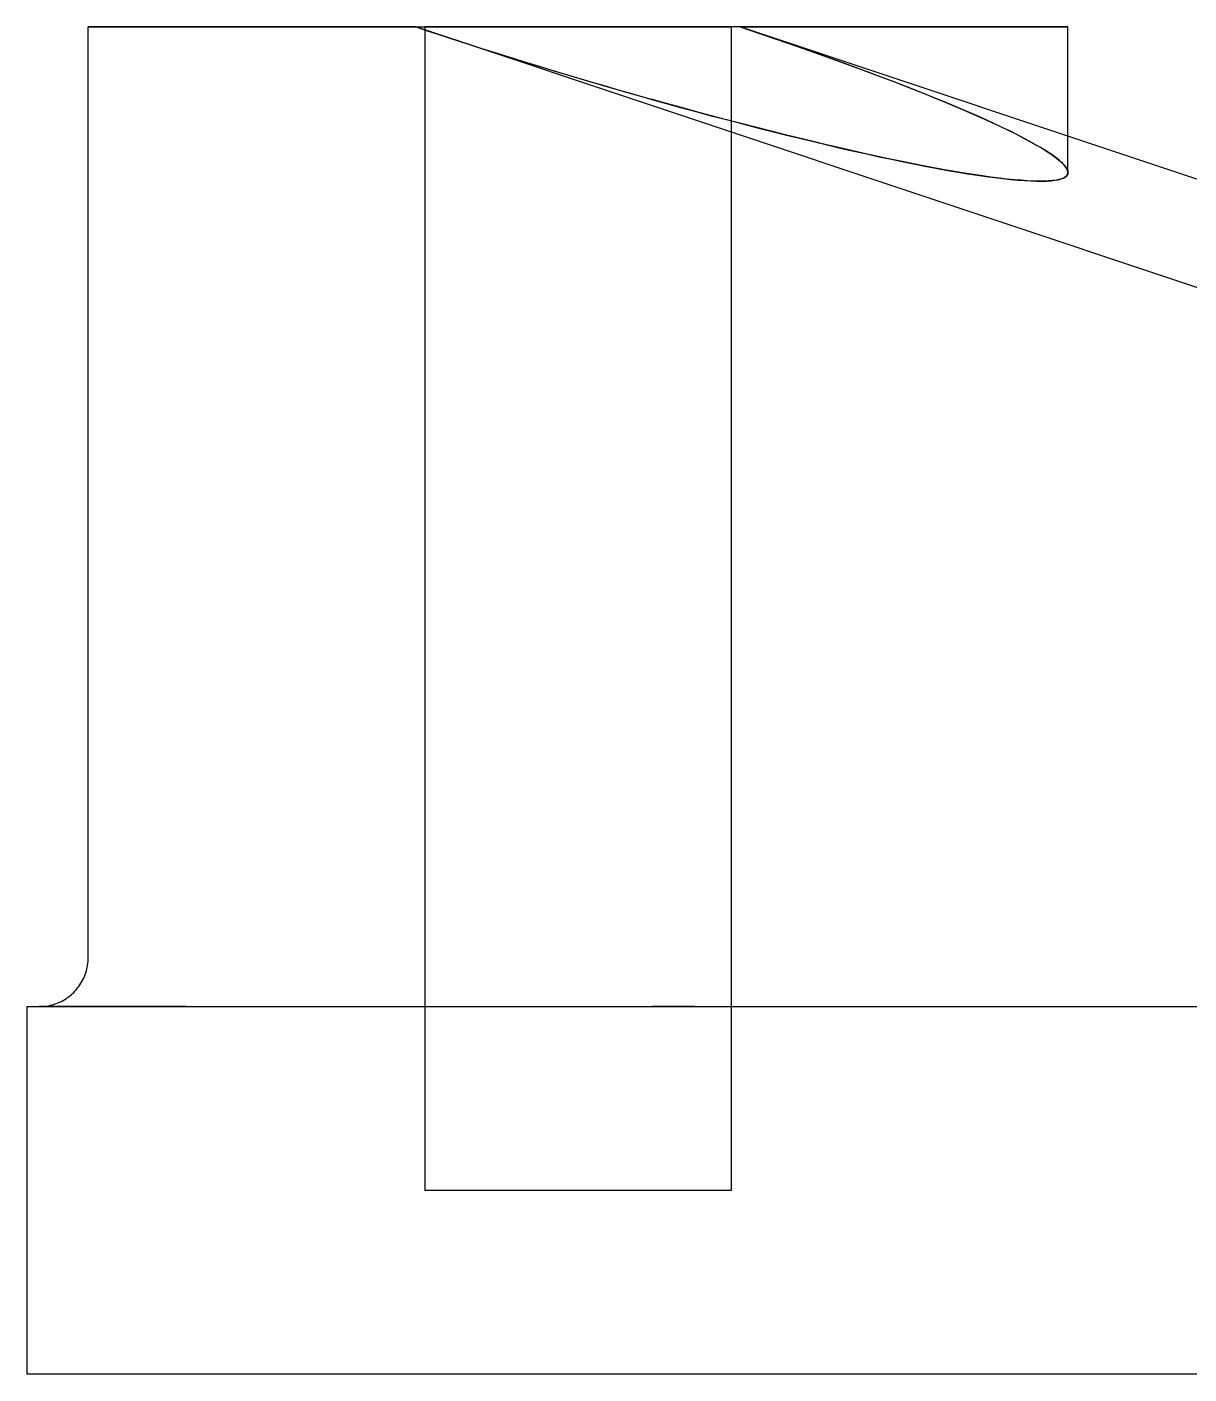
# Model space of a CAD drawing. Header units: millimetres. Extents: x -66 to 216, y -204 to 56.
# Drawn here: x -66 to -47.02, y -150 to -128 of the extents above; entities that cross this region are included whole.
import ezdxf

# ---------------------------------------------------------------- set-up
doc = ezdxf.new("R2010")
doc.units = ezdxf.units.MM
doc.layers.add('FRONT_XZ', color=7, linetype='Continuous')

msp = doc.modelspace()

# ---------------------------------------------------------------- linework, layer by layer
at = {"layer": 'FRONT_XZ'}
for p, q in [((-65, -143.2), (-65, -128)), ((-64.993, -128), (-65, -128)), ((-65, -128), (-64.994, -128)), ((-64.994, -128), (-64.975, -128)), ((-64.974, -128), (-64.993, -128)), ((-64.975, -128), (-64.944, -128)), ((-64.943, -128), (-64.974, -128)), ((-64.944, -128), (-64.9, -128)), ((-64.898, -128), (-64.943, -128)), ((-64.9, -128), (-64.843, -128)), ((-64.841, -128), (-64.898, -128)), ((-64.843, -128), (-64.774, -128)), ((-64.772, -128), (-64.841, -128)), ((-64.774, -128), (-64.693, -128)), ((-64.691, -128), (-64.772, -128)), ((-64.693, -128), (-64.6, -128)), ((-64.597, -128), (-64.691, -128)), ((-64.6, -128), (-64.495, -128)), ((-64.491, -128), (-64.597, -128)), ((-64.495, -128), (-64.377, -128)), ((-64.374, -128), (-64.491, -128)), ((-64.377, -128), (-64.249, -128)), ((-64.245, -128), (-64.374, -128)), ((-64.249, -128), (-64.108, -128)), ((-64.104, -128), (-64.245, -128)), ((-64.108, -128), (-63.957, -128)), ((-63.952, -128), (-64.104, -128)), ((-63.957, -128), (-63.794, -128)), ((-63.789, -128), (-63.952, -128)), ((-63.794, -128), (-63.621, -128)), ((-63.616, -128), (-63.789, -128)), ((-63.621, -128), (-63.437, -128)), ((-63.432, -128), (-63.616, -128)), ((-63.437, -128), (-63.243, -128)), ((-63.238, -128), (-63.432, -128)), ((-63.243, -128), (-63.039, -128)), ((-63.034, -128), (-63.238, -128)), ((-63.039, -128), (-62.826, -128)), ((-62.82, -128), (-63.034, -128)), ((-62.826, -128), (-62.604, -128)), ((-62.597, -128), (-62.82, -128)), ((-62.604, -128), (-62.372, -128)), ((-62.365, -128), (-62.597, -128)), ((-62.372, -128), (-62.132, -128)), ((-62.125, -128), (-62.365, -128)), ((-62.132, -128), (-61.884, -128)), ((-61.877, -128), (-62.125, -128)), ((-61.884, -128), (-61.628, -128)), ((-61.621, -128), (-61.877, -128)), ((-61.628, -128), (-61.365, -128)), ((-61.358, -128), (-61.621, -128)), ((-61.365, -128), (-61.095, -128)), ((-61.088, -128), (-61.358, -128)), ((-61.095, -128), (-60.819, -128)), ((-60.811, -128), (-61.088, -128)), ((-60.819, -128), (-60.536, -128)), ((-60.528, -128), (-60.811, -128)), ((-60.536, -128), (-60.248, -128)), ((-60.24, -128), (-60.528, -128)), ((-60.248, -128), (-59.955, -128)), ((-59.947, -128), (-60.24, -128)), ((-59.955, -128), (-59.657, -128)), ((-59.649, -128), (-59.947, -128)), ((-59.657, -128), (-59.355, -128)), ((-41.324, -134.115), (-59.649, -128)), ((-59.649, -128), (-59.404, -128.081)), ((-41.416, -134.084), (-59.649, -128)), ((-59.478, -128.057), (-59.649, -128)), ((-59.649, -128), (-59.346, -128)), ((-59.498, -128), (-59.5, -128)), ((-59.5, -128), (-59.5, -147)), ((-59.492, -128), (-59.498, -128)), ((-59.482, -128), (-59.492, -128)), ((-59.468, -128), (-59.482, -128)), ((-59.451, -128), (-59.468, -128)), ((-59.429, -128), (-59.451, -128)), ((-59.404, -128), (-59.429, -128)), ((-59.375, -128), (-59.404, -128)), ((-59.342, -128), (-59.375, -128)), ((-59.355, -128), (-59.049, -128)), ((-59.041, -128), (-59.346, -128)), ((-59.305, -128), (-59.342, -128)), ((-59.265, -128), (-59.305, -128)), ((-59.221, -128), (-59.265, -128)), ((-59.173, -128), (-59.221, -128)), ((-59.122, -128), (-59.173, -128)), ((-59.068, -128), (-59.122, -128)), ((-59.011, -128), (-59.068, -128)), ((-59.049, -128), (-58.74, -128)), ((-58.731, -128), (-59.041, -128)), ((-58.95, -128), (-59.011, -128)), ((-58.886, -128), (-58.95, -128)), ((-58.82, -128), (-58.886, -128)), ((-58.75, -128), (-58.82, -128)), ((-58.75, -128), (-58.678, -128)), ((-58.74, -128), (-58.428, -128)), ((-58.42, -128), (-58.731, -128)), ((-58.678, -128), (-58.603, -128)), ((-58.603, -128), (-58.525, -128)), ((-58.525, -128), (-58.445, -128)), ((-58.445, -128), (-58.363, -128)), ((-58.428, -128), (-58.114, -128)), ((-58.105, -128), (-58.42, -128)), ((-58.363, -128), (-58.279, -128)), ((-58.279, -128), (-58.192, -128)), ((-58.192, -128), (-58.104, -128)), ((-58.114, -128), (-57.799, -128)), ((-57.79, -128), (-58.105, -128)), ((-58.104, -128), (-58.014, -128)), ((-58.014, -128), (-57.922, -128)), ((-57.922, -128), (-57.829, -128)), ((-57.829, -128), (-57.735, -128)), ((-57.799, -128), (-57.481, -128)), ((-57.472, -128), (-57.79, -128)), ((-57.735, -128), (-57.639, -128)), ((-57.639, -128), (-57.542, -128)), ((-57.542, -128), (-57.445, -128)), ((-57.481, -128), (-57.164, -128)), ((-57.155, -128), (-57.472, -128)), ((-57.445, -128), (-57.347, -128)), ((-57.347, -128), (-57.248, -128)), ((-57.248, -128), (-57.149, -128)), ((-57.164, -128), (-56.845, -128)), ((-56.836, -128), (-57.155, -128)), ((-57.149, -128), (-57.05, -128)), ((-57.05, -128), (-56.95, -128)), ((-56.95, -128), (-56.851, -128)), ((-56.851, -128), (-56.752, -128)), ((-56.845, -128), (-56.528, -128)), ((-56.519, -128), (-56.836, -128)), ((-56.752, -128), (-56.653, -128)), ((-56.653, -128), (-56.555, -128)), ((-56.555, -128), (-56.458, -128)), ((-56.528, -128), (-56.21, -128)), ((-56.201, -128), (-56.519, -128)), ((-56.458, -128), (-56.361, -128)), ((-56.361, -128), (-56.265, -128)), ((-56.265, -128), (-56.171, -128)), ((-56.21, -128), (-55.895, -128)), ((-55.886, -128), (-56.201, -128)), ((-56.171, -128), (-56.078, -128)), ((-56.078, -128), (-55.986, -128)), ((-55.986, -128), (-55.896, -128)), ((-55.896, -128), (-55.808, -128)), ((-55.895, -128), (-55.58, -128)), ((-55.572, -128), (-55.886, -128)), ((-55.808, -128), (-55.721, -128)), ((-55.721, -128), (-55.637, -128)), ((-55.637, -128), (-55.555, -128)), ((-55.58, -128), (-55.269, -128)), ((-55.26, -128), (-55.572, -128)), ((-55.555, -128), (-55.475, -128)), ((-55.475, -128), (-55.397, -128)), ((-55.397, -128), (-55.322, -128)), ((-55.322, -128), (-55.25, -128)), ((-55.269, -128), (-54.959, -128)), ((-54.951, -128), (-55.26, -128)), ((-55.25, -128), (-55.18, -128)), ((-55.18, -128), (-55.114, -128)), ((-55.114, -128), (-55.05, -128)), ((-55.05, -128), (-54.989, -128)), ((-54.989, -128), (-54.932, -128)), ((-54.959, -128), (-54.654, -128)), ((-54.645, -128), (-54.951, -128)), ((-54.932, -128), (-54.878, -128)), ((-54.878, -128), (-54.827, -128)), ((-54.827, -128), (-54.779, -128)), ((-54.779, -128), (-54.735, -128)), ((-54.735, -128), (-54.695, -128)), ((-54.695, -128), (-54.658, -128)), ((-54.658, -128), (-54.625, -128)), ((-54.351, -128), (-54.654, -128)), ((-54.343, -128), (-54.645, -128)), ((-54.625, -128), (-54.596, -128)), ((-54.596, -128), (-54.571, -128)), ((-54.571, -128), (-54.549, -128)), ((-54.549, -128), (-54.532, -128)), ((-54.532, -128), (-54.518, -128)), ((-54.518, -128), (-54.508, -128)), ((-54.508, -128), (-54.502, -128)), ((-54.502, -128), (-54.5, -128)), ((-54.5, -128), (-54.5, -147)), ((-35.856, -134.172), (-54.351, -128)), ((-54.081, -128.091), (-54.351, -128)), ((-35.941, -134.144), (-54.351, -128)), ((-54.351, -128), (-54.039, -128.105)), ((-54.351, -128), (-54.053, -128)), ((-54.045, -128), (-54.343, -128)), ((-54.053, -128), (-53.76, -128)), ((-53.752, -128), (-54.045, -128)), ((-53.76, -128), (-53.472, -128)), ((-53.464, -128), (-53.752, -128)), ((-53.472, -128), (-53.189, -128)), ((-53.181, -128), (-53.464, -128)), ((-53.189, -128), (-52.912, -128)), ((-52.905, -128), (-53.181, -128)), ((-52.912, -128), (-52.642, -128)), ((-52.635, -128), (-52.905, -128)), ((-52.642, -128), (-52.379, -128)), ((-52.372, -128), (-52.635, -128)), ((-52.379, -128), (-52.123, -128)), ((-52.116, -128), (-52.372, -128)), ((-52.123, -128), (-51.875, -128)), ((-51.868, -128), (-52.116, -128)), ((-51.875, -128), (-51.635, -128)), ((-51.628, -128), (-51.868, -128)), ((-51.635, -128), (-51.403, -128)), ((-51.396, -128), (-51.628, -128)), ((-51.403, -128), (-51.18, -128)), ((-51.174, -128), (-51.396, -128)), ((-51.18, -128), (-50.966, -128)), ((-50.961, -128), (-51.174, -128)), ((-50.966, -128), (-50.762, -128)), ((-50.757, -128), (-50.961, -128)), ((-50.762, -128), (-50.568, -128)), ((-50.563, -128), (-50.757, -128)), ((-50.568, -128), (-50.384, -128)), ((-50.379, -128), (-50.563, -128)), ((-50.384, -128), (-50.211, -128)), ((-50.206, -128), (-50.379, -128)), ((-50.211, -128), (-50.048, -128)), ((-50.043, -128), (-50.206, -128)), ((-50.048, -128), (-49.896, -128)), ((-49.892, -128), (-50.043, -128)), ((-49.896, -128), (-49.755, -128)), ((-49.751, -128), (-49.892, -128)), ((-49.755, -128), (-49.626, -128)), ((-49.623, -128), (-49.751, -128)), ((-49.626, -128), (-49.509, -128)), ((-49.505, -128), (-49.623, -128)), ((-49.509, -128), (-49.403, -128)), ((-49.4, -128), (-49.505, -128)), ((-49.403, -128), (-49.309, -128)), ((-49.307, -128), (-49.4, -128)), ((-49.309, -128), (-49.228, -128)), ((-49.226, -128), (-49.307, -128)), ((-49.228, -128), (-49.159, -128)), ((-49.157, -128), (-49.226, -128)), ((-49.159, -128), (-49.102, -128)), ((-49.1, -128), (-49.157, -128)), ((-49.102, -128), (-49.057, -128)), ((-49.056, -128), (-49.1, -128)), ((-49.057, -128), (-49.026, -128)), ((-49.025, -128), (-49.056, -128)), ((-49.026, -128), (-49.007, -128)), ((-49.006, -128), (-49.025, -128)), ((-49.007, -128), (-49, -128)), ((-49, -128), (-49.006, -128)), ((-49, -130.377), (-49, -128)), ((-59.478, -128.057), (-59.306, -128.113)), ((-59.404, -128.081), (-59.157, -128.162)), ((-59.306, -128.113), (-59.063, -128.193)), ((-58.907, -128.243), (-59.157, -128.162)), ((-59.063, -128.193), (-58.818, -128.272)), ((-58.907, -128.243), (-58.656, -128.324)), ((-54.081, -128.091), (-53.815, -128.181)), ((-54.039, -128.105), (-53.733, -128.209)), ((-53.815, -128.181), (-53.543, -128.275)), ((-53.432, -128.314), (-53.733, -128.209)), ((-58.818, -128.272), (-58.571, -128.351)), ((-58.656, -128.324), (-58.402, -128.404)), ((-58.571, -128.351), (-58.323, -128.43)), ((-58.402, -128.404), (-58.148, -128.484)), ((-58.323, -128.43), (-58.073, -128.508)), ((-53.543, -128.275), (-53.275, -128.369)), ((-53.432, -128.314), (-53.137, -128.417)), ((-53.275, -128.369), (-53.012, -128.462)), ((-53.137, -128.417), (-52.849, -128.52)), ((-53.012, -128.462), (-52.755, -128.554)), ((-58.148, -128.484), (-57.892, -128.564)), ((-58.073, -128.508), (-57.822, -128.585)), ((-57.892, -128.564), (-57.635, -128.643)), ((-57.822, -128.585), (-57.57, -128.662)), ((-57.635, -128.643), (-57.378, -128.721)), ((-57.57, -128.662), (-57.318, -128.739)), ((-52.849, -128.52), (-52.568, -128.623)), ((-52.755, -128.554), (-52.504, -128.646)), ((-52.568, -128.623), (-52.294, -128.724)), ((-52.504, -128.646), (-52.26, -128.737)), ((-57.378, -128.721), (-57.12, -128.798)), ((-57.318, -128.739), (-57.066, -128.815)), ((-57.12, -128.798), (-56.862, -128.875)), ((-57.066, -128.815), (-56.813, -128.889)), ((-56.862, -128.875), (-56.604, -128.951)), ((-56.813, -128.889), (-56.56, -128.963)), ((-52.294, -128.724), (-52.055, -128.813)), ((-52.26, -128.737), (-52.022, -128.826)), ((-52.055, -128.813), (-51.846, -128.893)), ((-52.022, -128.826), (-51.79, -128.915)), ((-51.846, -128.893), (-51.643, -128.972)), ((-51.79, -128.915), (-51.567, -129.002)), ((-56.604, -128.951), (-56.347, -129.025)), ((-56.56, -128.963), (-56.308, -129.036)), ((-56.347, -129.025), (-56.09, -129.099)), ((-56.308, -129.036), (-56.057, -129.108)), ((-56.09, -129.099), (-55.834, -129.172)), ((-56.057, -129.108), (-55.807, -129.179)), ((-51.643, -128.972), (-51.446, -129.05)), ((-51.567, -129.002), (-51.351, -129.088)), ((-51.446, -129.05), (-51.255, -129.127)), ((-51.351, -129.088), (-51.142, -129.172)), ((-51.255, -129.127), (-51.07, -129.202)), ((-55.834, -129.172), (-55.58, -129.243)), ((-55.558, -129.249), (-55.807, -129.179)), ((-55.58, -129.243), (-55.326, -129.313)), ((-55.31, -129.317), (-55.558, -129.249)), ((-55.326, -129.313), (-55.075, -129.381)), ((-55.064, -129.384), (-55.31, -129.317)), ((-50.942, -129.255), (-51.142, -129.172)), ((-51.07, -129.202), (-50.893, -129.276)), ((-50.751, -129.336), (-50.942, -129.255)), ((-50.893, -129.276), (-50.722, -129.348)), ((-50.568, -129.415), (-50.751, -129.336)), ((-50.722, -129.348), (-50.558, -129.419)), ((-55.075, -129.381), (-54.826, -129.449)), ((-54.82, -129.45), (-55.064, -129.384)), ((-54.826, -129.449), (-54.579, -129.514)), ((-54.578, -129.515), (-54.82, -129.45)), ((-54.579, -129.514), (-54.334, -129.578)), ((-54.338, -129.577), (-54.578, -129.515)), ((-54.101, -129.639), (-54.338, -129.577)), ((-54.334, -129.578), (-54.092, -129.641)), ((-50.395, -129.492), (-50.568, -129.415)), ((-50.558, -129.419), (-50.402, -129.489)), ((-50.402, -129.489), (-50.253, -129.556)), ((-50.23, -129.567), (-50.395, -129.492)), ((-50.253, -129.556), (-50.112, -129.622)), ((-50.075, -129.64), (-50.23, -129.567)), ((-53.867, -129.698), (-54.101, -129.639)), ((-54.092, -129.641), (-53.853, -129.702)), ((-53.637, -129.756), (-53.867, -129.698)), ((-53.853, -129.702), (-53.618, -129.761)), ((-53.409, -129.812), (-53.637, -129.756)), ((-53.618, -129.761), (-53.386, -129.818)), ((-50.112, -129.622), (-49.979, -129.686)), ((-49.93, -129.71), (-50.075, -129.64)), ((-49.979, -129.686), (-49.854, -129.748)), ((-49.795, -129.778), (-49.93, -129.71)), ((-49.854, -129.748), (-49.737, -129.809)), ((-49.67, -129.844), (-49.795, -129.778)), ((-53.185, -129.867), (-53.409, -129.812)), ((-53.386, -129.818), (-53.158, -129.873)), ((-52.965, -129.919), (-53.185, -129.867)), ((-53.158, -129.873), (-52.933, -129.926)), ((-52.749, -129.97), (-52.965, -129.919)), ((-52.933, -129.926), (-52.713, -129.978)), ((-52.537, -130.018), (-52.749, -129.97)), ((-52.713, -129.978), (-52.498, -130.027)), ((-52.33, -130.065), (-52.537, -130.018)), ((-49.737, -129.809), (-49.628, -129.867)), ((-49.555, -129.907), (-49.67, -129.844)), ((-49.628, -129.867), (-49.527, -129.923)), ((-49.45, -129.967), (-49.555, -129.907)), ((-49.527, -129.923), (-49.435, -129.976)), ((-49.357, -130.025), (-49.45, -129.967)), ((-49.435, -129.976), (-49.352, -130.028)), ((-52.498, -130.027), (-52.287, -130.074)), ((-52.127, -130.109), (-52.33, -130.065)), ((-52.287, -130.074), (-52.081, -130.119)), ((-51.929, -130.152), (-52.127, -130.109)), ((-52.081, -130.119), (-51.88, -130.162)), ((-51.736, -130.192), (-51.929, -130.152)), ((-51.88, -130.162), (-51.685, -130.203)), ((-51.549, -130.23), (-51.736, -130.192)), ((-51.685, -130.203), (-51.495, -130.241)), ((-51.366, -130.266), (-51.549, -130.23)), ((-49.274, -130.079), (-49.357, -130.025)), ((-49.352, -130.028), (-49.277, -130.077)), ((-49.277, -130.077), (-49.211, -130.124)), ((-49.201, -130.131), (-49.274, -130.079)), ((-49.211, -130.124), (-49.154, -130.168)), ((-49.14, -130.18), (-49.201, -130.131)), ((-49.154, -130.168), (-49.106, -130.21)), ((-49.09, -130.226), (-49.14, -130.18)), ((-49.106, -130.21), (-49.066, -130.25)), ((-49.05, -130.268), (-49.09, -130.226)), ((-51.495, -130.241), (-51.31, -130.277)), ((-51.19, -130.3), (-51.366, -130.266)), ((-51.31, -130.277), (-51.132, -130.31)), ((-51.019, -130.331), (-51.19, -130.3)), ((-51.132, -130.31), (-50.96, -130.342)), ((-50.854, -130.36), (-51.019, -130.331)), ((-50.96, -130.342), (-50.794, -130.37)), ((-50.696, -130.387), (-50.854, -130.36)), ((-50.794, -130.37), (-50.634, -130.397)), ((-50.543, -130.411), (-50.696, -130.387)), ((-50.634, -130.397), (-50.481, -130.42)), ((-50.397, -130.433), (-50.543, -130.411)), ((-50.481, -130.42), (-50.335, -130.442)), ((-50.258, -130.452), (-50.397, -130.433)), ((-50.335, -130.442), (-50.196, -130.46)), ((-50.125, -130.469), (-50.258, -130.452)), ((-49.072, -130.467), (-49.042, -130.45)), ((-49.066, -130.25), (-49.036, -130.287)), ((-49.036, -130.445), (-49.064, -130.463)), ((-49.022, -130.308), (-49.05, -130.268)), ((-49.042, -130.45), (-49.02, -130.43)), ((-49.036, -130.287), (-49.015, -130.321)), ((-49.016, -130.425), (-49.036, -130.445)), ((-49.006, -130.344), (-49.022, -130.308)), ((-49.02, -130.43), (-49.006, -130.407)), ((-49.004, -130.402), (-49.016, -130.425)), ((-49.015, -130.321), (-49.004, -130.35)), ((-49, -130.377), (-49.006, -130.344)), ((-49.006, -130.407), (-49.001, -130.392)), ((-49.004, -130.35), (-49, -130.377)), ((-49, -130.377), (-49.004, -130.402)), ((-49.001, -130.392), (-49, -130.377)), ((-50.196, -130.46), (-50.064, -130.476)), ((-50, -130.484), (-50.125, -130.469)), ((-50.064, -130.476), (-49.939, -130.49)), ((-49.881, -130.496), (-50, -130.484)), ((-49.939, -130.49), (-49.821, -130.501)), ((-49.769, -130.505), (-49.881, -130.496)), ((-49.821, -130.501), (-49.711, -130.509)), ((-49.665, -130.512), (-49.769, -130.505)), ((-49.711, -130.509), (-49.609, -130.515)), ((-49.568, -130.517), (-49.665, -130.512)), ((-49.609, -130.515), (-49.514, -130.518)), ((-49.478, -130.519), (-49.568, -130.517)), ((-49.514, -130.518), (-49.427, -130.519)), ((-49.396, -130.518), (-49.478, -130.519)), ((-49.427, -130.519), (-49.348, -130.517)), ((-49.321, -130.515), (-49.396, -130.518)), ((-49.348, -130.517), (-49.276, -130.512)), ((-49.254, -130.51), (-49.321, -130.515)), ((-49.276, -130.512), (-49.213, -130.505)), ((-49.195, -130.502), (-49.254, -130.51)), ((-49.213, -130.505), (-49.158, -130.495)), ((-49.143, -130.491), (-49.195, -130.502)), ((-49.158, -130.495), (-49.111, -130.482)), ((-49.1, -130.478), (-49.143, -130.491)), ((-49.111, -130.482), (-49.072, -130.467)), ((-49.064, -130.463), (-49.1, -130.478)), ((-65.001, -143.231), (-65, -143.2)), ((-65.039, -143.447), (-65.03, -143.417)), ((-65.03, -143.417), (-65.022, -143.387)), ((-65.022, -143.387), (-65.015, -143.356)), ((-65.015, -143.356), (-65.01, -143.325)), ((-65.01, -143.325), (-65.006, -143.294)), ((-65.006, -143.294), (-65.002, -143.263)), ((-65.002, -143.263), (-65.001, -143.231)), ((-65.153, -143.67), (-65.135, -143.644)), ((-65.135, -143.644), (-65.118, -143.618)), ((-65.118, -143.618), (-65.102, -143.591)), ((-65.102, -143.591), (-65.087, -143.563)), ((-65.087, -143.563), (-65.073, -143.535)), ((-65.073, -143.535), (-65.061, -143.506)), ((-65.061, -143.506), (-65.049, -143.477)), ((-65.049, -143.477), (-65.039, -143.447)), ((-65.382, -143.882), (-65.356, -143.865)), ((-65.356, -143.865), (-65.33, -143.847)), ((-65.33, -143.847), (-65.305, -143.828)), ((-65.305, -143.828), (-65.28, -143.808)), ((-65.28, -143.808), (-65.257, -143.787)), ((-65.257, -143.787), (-65.234, -143.766)), ((-65.234, -143.766), (-65.213, -143.743)), ((-65.213, -143.743), (-65.192, -143.72)), ((-65.192, -143.72), (-65.172, -143.695)), ((-65.172, -143.695), (-65.153, -143.67)), ((-66, -144), (-45.957, -144)), ((-66, -144), (-66, -150)), ((-65.8, -144), (-65.769, -143.999)), ((-65.793, -144), (-65.8, -144)), ((-65.8, -144), (-65.793, -144)), ((-65.773, -144), (-65.793, -144)), ((-65.793, -144), (-65.772, -144)), ((-65.738, -144), (-65.773, -144)), ((-65.737, -144), (-65.772, -144)), ((-65.769, -143.999), (-65.737, -143.998)), ((-65.69, -144), (-65.738, -144)), ((-65.737, -143.998), (-65.706, -143.994)), ((-65.688, -144), (-65.737, -144)), ((-65.706, -143.994), (-65.675, -143.99)), ((-65.628, -144), (-65.69, -144)), ((-65.626, -144), (-65.688, -144)), ((-65.675, -143.99), (-65.644, -143.985)), ((-65.644, -143.985), (-65.613, -143.978)), ((-65.552, -144), (-65.628, -144)), ((-65.55, -144), (-65.626, -144)), ((-65.613, -143.978), (-65.583, -143.97)), ((-65.583, -143.97), (-65.553, -143.961)), ((-65.553, -143.961), (-65.523, -143.951)), ((-65.463, -144), (-65.552, -144)), ((-65.46, -144), (-65.55, -144)), ((-65.523, -143.951), (-65.494, -143.939)), ((-65.494, -143.939), (-65.465, -143.927)), ((-65.465, -143.927), (-65.437, -143.913)), ((-65.36, -144), (-65.463, -144)), ((-65.357, -144), (-65.46, -144)), ((-65.437, -143.913), (-65.409, -143.898)), ((-65.409, -143.898), (-65.382, -143.882)), ((-65.244, -144), (-65.36, -144)), ((-65.241, -144), (-65.357, -144)), ((-65.115, -144), (-65.244, -144)), ((-65.111, -144), (-65.241, -144)), ((-64.973, -144), (-65.115, -144)), ((-64.969, -144), (-65.111, -144)), ((-64.819, -144), (-64.973, -144)), ((-64.815, -144), (-64.969, -144)), ((-64.652, -144), (-64.819, -144)), ((-64.648, -144), (-64.815, -144)), ((-64.474, -144), (-64.652, -144)), ((-64.468, -144), (-64.648, -144)), ((-64.283, -144), (-64.474, -144)), ((-64.277, -144), (-64.468, -144)), ((-64.081, -144), (-64.283, -144)), ((-64.075, -144), (-64.277, -144)), ((-63.868, -144), (-64.081, -144)), ((-63.861, -144), (-64.075, -144)), ((-63.643, -144), (-63.868, -144)), ((-63.637, -144), (-63.861, -144)), ((-63.409, -144), (-63.643, -144)), ((-63.402, -144), (-63.637, -144)), ((-63.409, -144), (-63.164, -144)), ((-63.402, -144), (-63.157, -144)), ((-63.164, -144), (-62.909, -144)), ((-63.157, -144), (-62.902, -144)), ((-62.909, -144), (-62.645, -144)), ((-62.902, -144), (-62.638, -144)), ((-62.645, -144), (-62.373, -144)), ((-62.638, -144), (-62.365, -144)), ((-62.373, -144), (-62.091, -144)), ((-62.365, -144), (-62.083, -144)), ((-62.091, -144), (-61.802, -144)), ((-62.083, -144), (-61.794, -144)), ((-61.802, -144), (-61.505, -144)), ((-61.794, -144), (-61.496, -144)), ((-61.505, -144), (-61.201, -144)), ((-61.496, -144), (-61.192, -144)), ((-61.201, -144), (-60.89, -144)), ((-61.192, -144), (-60.881, -144)), ((-60.89, -144), (-60.573, -144)), ((-60.881, -144), (-60.564, -144)), ((-60.573, -144), (-60.251, -144)), ((-60.564, -144), (-60.241, -144)), ((-60.251, -144), (-59.923, -144)), ((-60.241, -144), (-59.914, -144)), ((-59.923, -144), (-59.591, -144)), ((-59.914, -144), (-40.604, -144)), ((-59.914, -144), (-40.804, -144)), ((-59.591, -144), (-59.254, -144)), ((-59.254, -144), (-58.914, -144)), ((-58.914, -144), (-58.571, -144)), ((-58.571, -144), (-58.226, -144)), ((-58.226, -144), (-57.878, -144)), ((-57.878, -144), (-57.53, -144)), ((-57.53, -144), (-57.18, -144)), ((-57.18, -144), (-56.83, -144)), ((-56.83, -144), (-56.48, -144)), ((-56.48, -144), (-56.132, -144)), ((-56.132, -144), (-55.784, -144)), ((-55.438, -144), (-55.784, -144)), ((-55.095, -144), (-55.438, -144)), ((-55.095, -144), (-54.755, -144)), ((-54.755, -144), (-54.419, -144)), ((-54.419, -144), (-54.086, -144)), ((-54.086, -144), (-35.848, -144)), ((-54.086, -144), (-35.904, -144)), ((-59.498, -147), (-59.5, -147)), ((-59.492, -147), (-59.498, -147)), ((-59.482, -147), (-59.492, -147)), ((-59.468, -147), (-59.482, -147)), ((-59.451, -147), (-59.468, -147)), ((-59.429, -147), (-59.451, -147)), ((-59.404, -147), (-59.429, -147)), ((-59.375, -147), (-59.404, -147)), ((-59.342, -147), (-59.375, -147)), ((-59.305, -147), (-59.342, -147)), ((-59.265, -147), (-59.305, -147)), ((-59.221, -147), (-59.265, -147)), ((-59.173, -147), (-59.221, -147)), ((-59.122, -147), (-59.173, -147)), ((-59.068, -147), (-59.122, -147)), ((-59.011, -147), (-59.068, -147)), ((-58.95, -147), (-59.011, -147)), ((-58.886, -147), (-58.95, -147)), ((-58.82, -147), (-58.886, -147)), ((-58.75, -147), (-58.82, -147)), ((-58.678, -147), (-58.75, -147)), ((-58.603, -147), (-58.678, -147)), ((-58.525, -147), (-58.603, -147)), ((-58.445, -147), (-58.525, -147)), ((-58.363, -147), (-58.445, -147)), ((-58.279, -147), (-58.363, -147)), ((-58.192, -147), (-58.279, -147)), ((-58.104, -147), (-58.192, -147)), ((-58.014, -147), (-58.104, -147)), ((-57.922, -147), (-58.014, -147)), ((-57.829, -147), (-57.922, -147)), ((-57.735, -147), (-57.829, -147)), ((-57.639, -147), (-57.735, -147)), ((-57.542, -147), (-57.639, -147)), ((-57.445, -147), (-57.542, -147)), ((-57.347, -147), (-57.445, -147)), ((-57.248, -147), (-57.347, -147)), ((-57.149, -147), (-57.248, -147)), ((-57.05, -147), (-57.149, -147)), ((-56.95, -147), (-57.05, -147)), ((-56.851, -147), (-56.95, -147)), ((-56.752, -147), (-56.851, -147)), ((-56.653, -147), (-56.752, -147)), ((-56.555, -147), (-56.653, -147)), ((-56.458, -147), (-56.555, -147)), ((-56.361, -147), (-56.458, -147)), ((-56.265, -147), (-56.361, -147)), ((-56.171, -147), (-56.265, -147)), ((-56.078, -147), (-56.171, -147)), ((-55.986, -147), (-56.078, -147)), ((-55.896, -147), (-55.986, -147)), ((-55.808, -147), (-55.896, -147)), ((-55.721, -147), (-55.808, -147)), ((-55.637, -147), (-55.721, -147)), ((-55.555, -147), (-55.637, -147)), ((-55.475, -147), (-55.555, -147)), ((-55.397, -147), (-55.475, -147)), ((-55.322, -147), (-55.397, -147)), ((-55.25, -147), (-55.322, -147)), ((-55.18, -147), (-55.25, -147)), ((-55.114, -147), (-55.18, -147)), ((-55.05, -147), (-55.114, -147)), ((-54.989, -147), (-55.05, -147)), ((-54.932, -147), (-54.989, -147)), ((-54.878, -147), (-54.932, -147)), ((-54.827, -147), (-54.878, -147)), ((-54.779, -147), (-54.827, -147)), ((-54.735, -147), (-54.779, -147)), ((-54.695, -147), (-54.735, -147)), ((-54.658, -147), (-54.695, -147)), ((-54.625, -147), (-54.658, -147)), ((-54.596, -147), (-54.625, -147)), ((-54.571, -147), (-54.596, -147)), ((-54.549, -147), (-54.571, -147)), ((-54.532, -147), (-54.549, -147)), ((-54.518, -147), (-54.532, -147)), ((-54.508, -147), (-54.518, -147)), ((-54.502, -147), (-54.508, -147)), ((-54.5, -147), (-54.502, -147)), ((-45.957, -150), (-66, -150))]:
    msp.add_line(p, q, dxfattribs=at)

doc.saveas('drawing.dxf')
